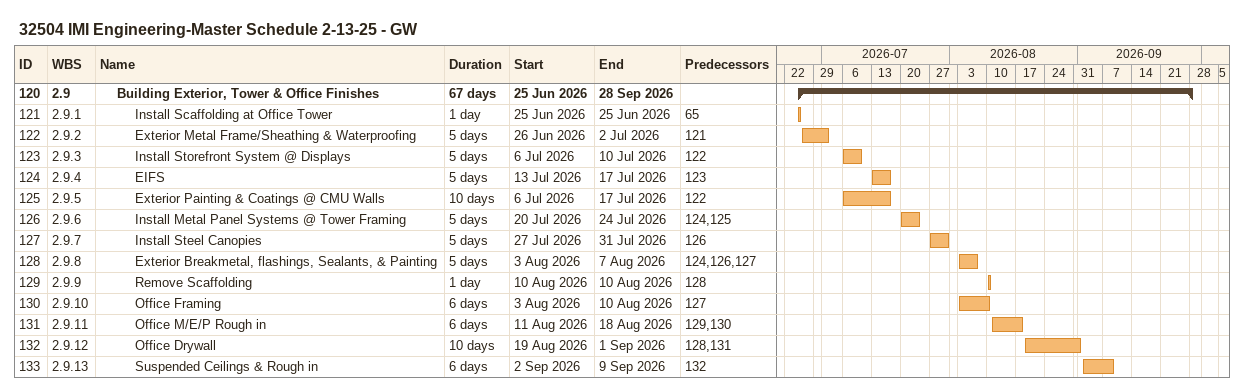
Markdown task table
32504 IMI Engineering-Master Schedule 2-13-25 - GW

| ID | WBS | Task | Duration | Start | Finish | Predecessors |
|---|---|---|---|---|---|---|
| 120 | 2.9 | **Building Exterior, Tower & Office Finishes** | 67d | 2026-06-25 | 2026-09-28 |  |
| 121 | 2.9.1 | Install Scaffolding at Office Tower | 1d | 2026-06-25 | 2026-06-25 | 65 |
| 122 | 2.9.2 | Exterior Metal Frame/Sheathing & Waterproofing | 5d | 2026-06-26 | 2026-07-02 | 121 |
| 123 | 2.9.3 | Install Storefront System @ Displays | 5d | 2026-07-06 | 2026-07-10 | 122 |
| 124 | 2.9.4 | EIFS | 5d | 2026-07-13 | 2026-07-17 | 123 |
| 125 | 2.9.5 | Exterior Painting & Coatings @ CMU Walls | 10d | 2026-07-06 | 2026-07-17 | 122 |
| 126 | 2.9.6 | Install Metal Panel Systems @ Tower Framing | 5d | 2026-07-20 | 2026-07-24 | 124, 125 |
| 127 | 2.9.7 | Install Steel Canopies | 5d | 2026-07-27 | 2026-07-31 | 126 |
| 128 | 2.9.8 | Exterior Breakmetal, flashings, Sealants, & Painting | 5d | 2026-08-03 | 2026-08-07 | 124, 126, 127 |
| 129 | 2.9.9 | Remove Scaffolding | 1d | 2026-08-10 | 2026-08-10 | 128 |
| 130 | 2.9.10 | Office Framing | 6d | 2026-08-03 | 2026-08-10 | 127 |
| 131 | 2.9.11 | Office M/E/P Rough in | 6d | 2026-08-11 | 2026-08-18 | 129, 130 |
| 132 | 2.9.12 | Office Drywall | 10d | 2026-08-19 | 2026-09-01 | 128, 131 |
| 133 | 2.9.13 | Suspended Ceilings & Rough in | 6d | 2026-09-02 | 2026-09-09 | 132 |
